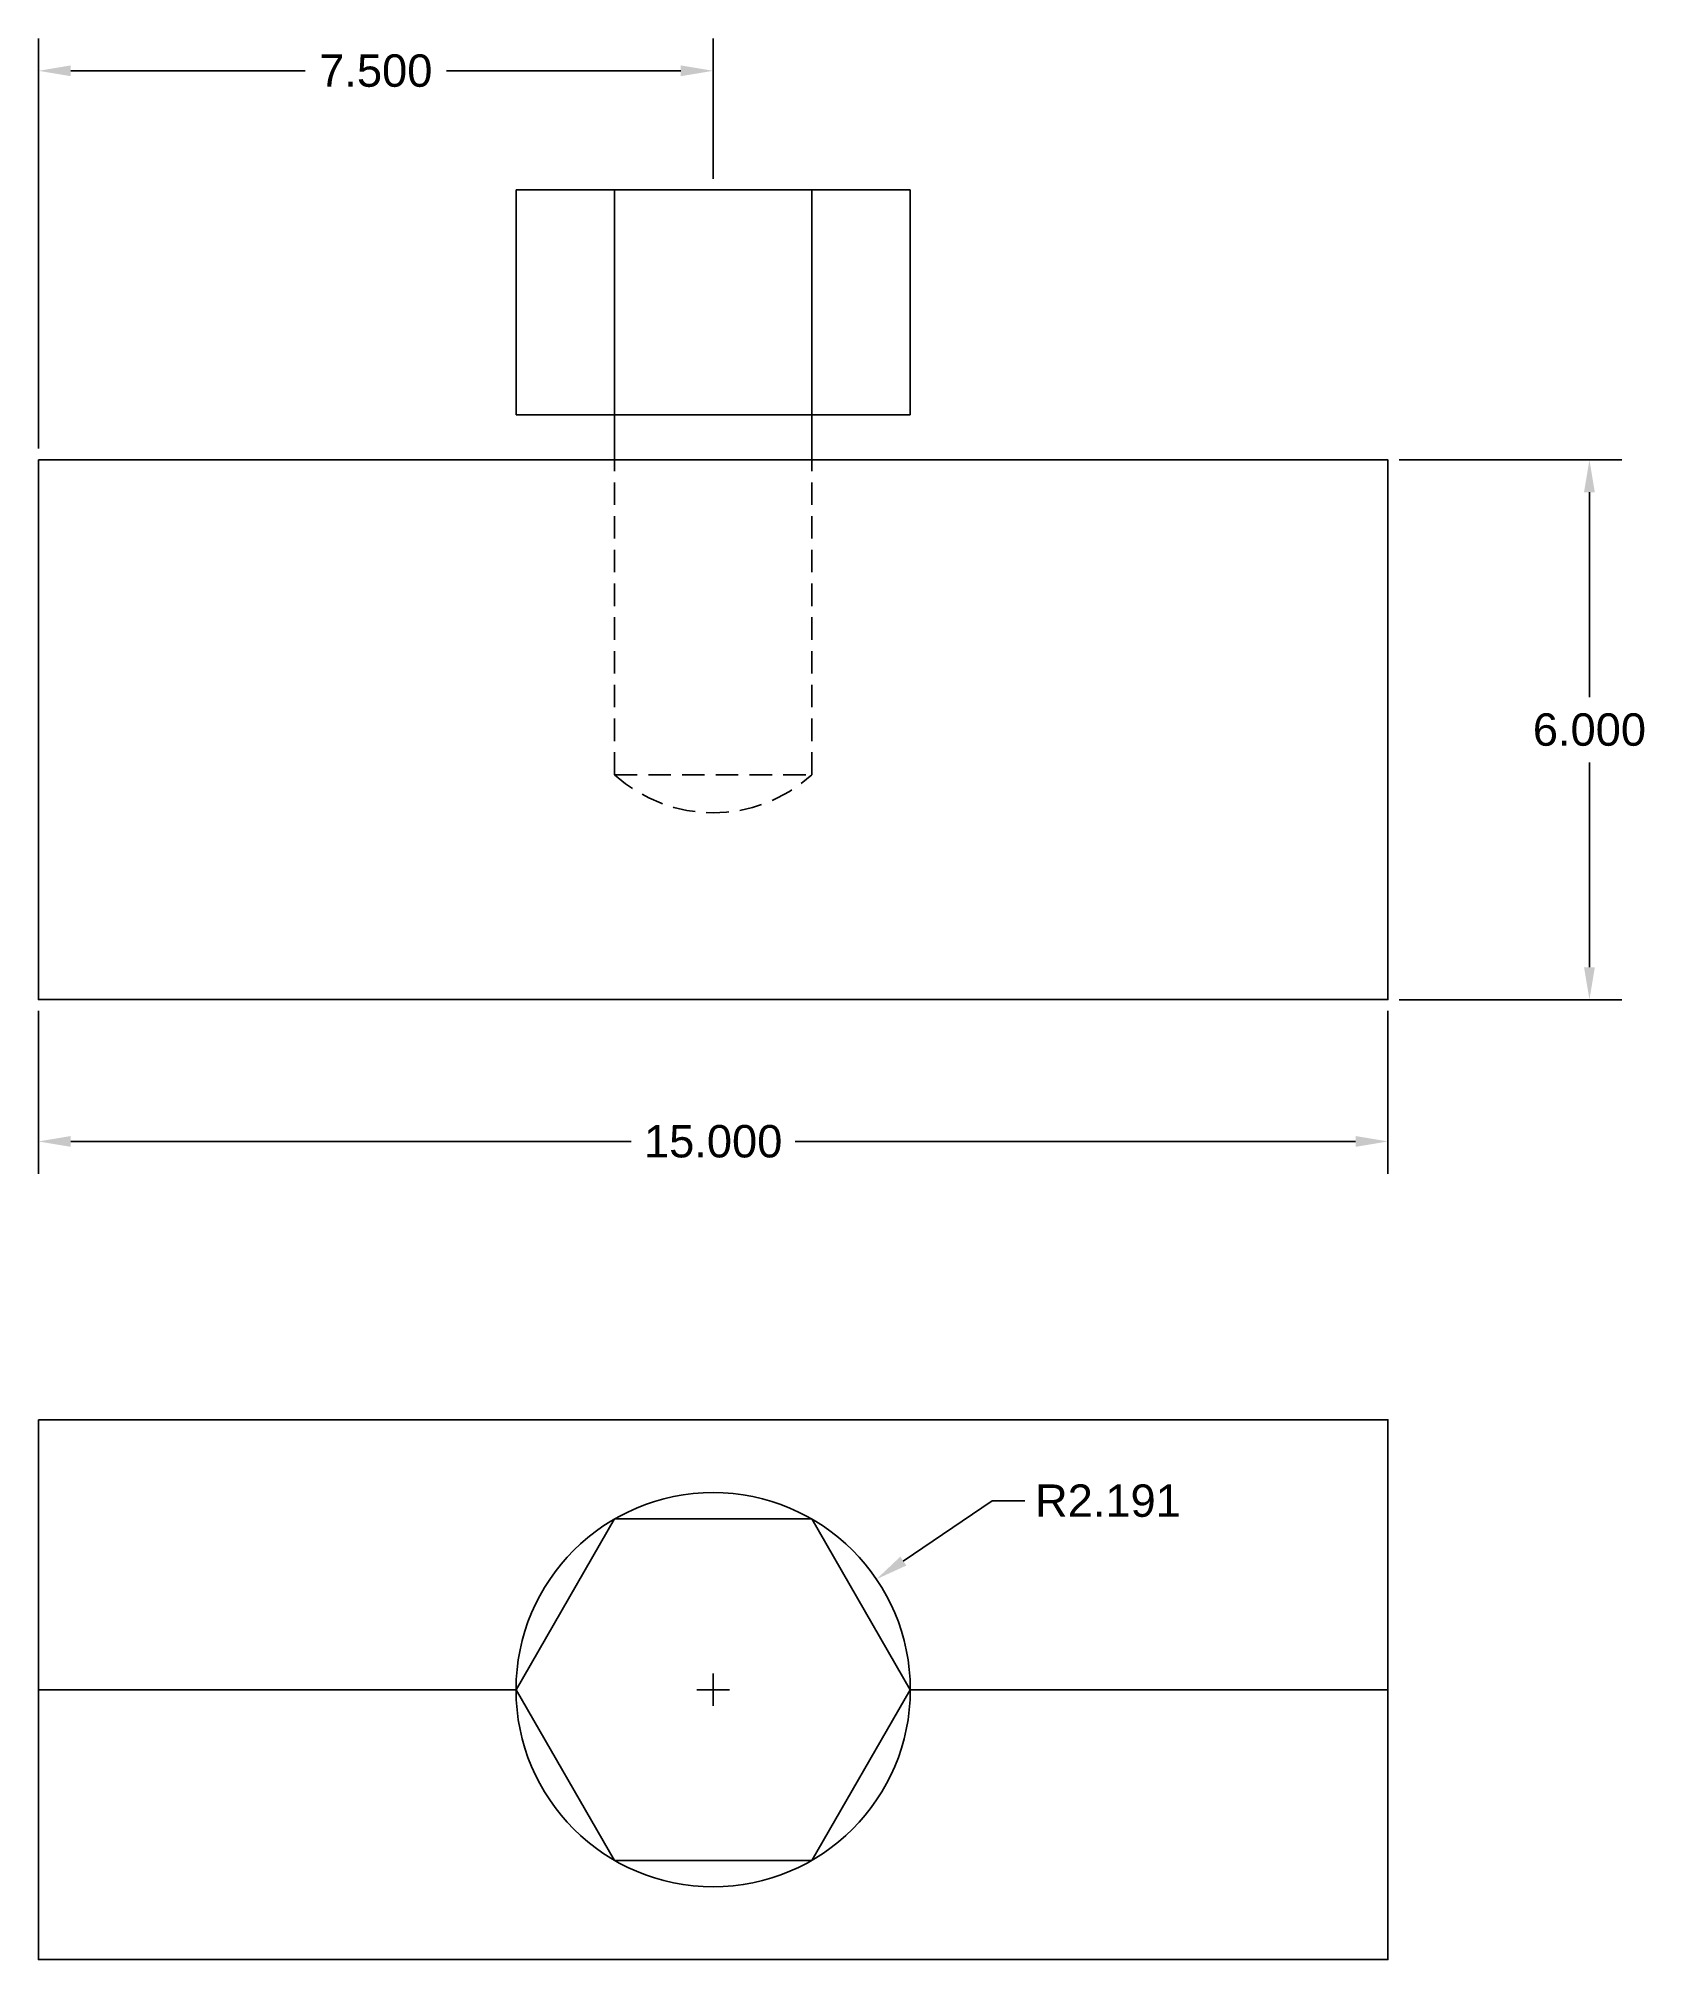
# Model space of a CAD drawing. Header units: inches. Extents: x 5 to 22.9, y 4.5 to 25.9.
import ezdxf

# ---------------------------------------------------------------- set-up
doc = ezdxf.new("R2010")
doc.units = ezdxf.units.IN
doc.header["$MEASUREMENT"] = 0
doc.linetypes.add('HIDDEN', pattern=[0.375, 0.25, -0.125])
for name, color, linetype in [('Dimensions', 1, 'Continuous'), ('Model-Hidden', 80, 'HIDDEN'), ('Model-Right Side', 7, 'Continuous'), ('Model-Top', 7, 'Continuous')]:
    doc.layers.add(name, color=color, linetype=linetype)
doc.styles.get("Standard").update_dxf_attribs({"font": 'arial.ttf'})
doc.dimstyles.get("Standard").update_dxf_attribs({"dimscale": 0, "dimtxt": 0.18, "dimasz": 0.18, "dimexe": 0.18, "dimexo": 0.0625, "dimgap": 0.09, "dimtad": 0, "dimtih": 1, "dimtoh": 1, "dimdec": 3, "dimzin": 0, "dimdsep": 46, "dimtxsty": 'Standard', "dimcen": 0.09, "dimadec": 0, "dimazin": 0, "dimtfac": 1, "dimtdec": 3, "dimtofl": 0, "dimtmove": 0, "dimatfit": 3, "dimfxl": 1, "dimtolj": 1, "dimtzin": 0, "dimarcsym": 0})

# ---------------------------------------------------------------- blocks, each defined once
blk = doc.blocks.new('*D1')
at = {"layer": 'Defpoints', "color": 0, "transparency": 16777216}
for p in [(20, 21.17), (20, 15.17), (22.24, 15.17)]:
    blk.add_point(p, dxfattribs=at)
at = {"layer": 'Dimensions', "color": 0, "lineweight": -2, "transparency": 16777216}
for p, q in [((20.125, 21.17), (22.6, 21.17)), ((22.24, 20.81), (22.24, 18.534)), ((22.24, 15.53), (22.24, 17.806)), ((20.125, 15.17), (22.6, 15.17))]:
    blk.add_line(p, q, dxfattribs=at)
at = {"layer": 'Dimensions', "color": 0, "transparency": 16777216}
for points in [[(22.18, 20.81), (22.3, 20.81), (22.24, 21.17)], [(22.18, 15.53), (22.3, 15.53), (22.24, 15.17)]]:
    blk.add_solid(points, dxfattribs=at)
at = {"layer": 'Dimensions', "color": 0, "transparency": 16777216, "insert": (22.24, 18.17), "char_height": 0.36, "attachment_point": 5}
blk.add_mtext('\\A1;6.000', dxfattribs=at)
blk = doc.blocks.new('*D2')
at = {"layer": 'Defpoints', "color": 0, "transparency": 16777216}
for p in [(5, 15.17), (20, 15.17), (5, 13.594)]:
    blk.add_point(p, dxfattribs=at)
at = {"layer": 'Dimensions', "color": 0, "lineweight": -2, "transparency": 16777216}
for p, q in [((5, 15.045), (5, 13.234)), ((20, 15.045), (20, 13.234)), ((5.36, 13.594), (11.59, 13.594)), ((19.64, 13.594), (13.41, 13.594))]:
    blk.add_line(p, q, dxfattribs=at)
at = {"layer": 'Dimensions', "color": 0, "transparency": 16777216}
for points in [[(5.36, 13.654), (5.36, 13.534), (5, 13.594)], [(19.64, 13.654), (19.64, 13.534), (20, 13.594)]]:
    blk.add_solid(points, dxfattribs=at)
at = {"layer": 'Dimensions', "color": 0, "transparency": 16777216, "insert": (12.5, 13.594), "char_height": 0.36, "attachment_point": 5}
blk.add_mtext('\\A1;15.000', dxfattribs=at)
blk = doc.blocks.new('*D3')
at = {"layer": 'Defpoints', "color": 0, "transparency": 16777216}
for p in [(14.315, 8.728), (12.5, 7.5)]:
    blk.add_point(p, dxfattribs=at)
at = {"layer": 'Dimensions', "color": 0, "lineweight": -2, "transparency": 16777216}
for p, q in [((15.603, 9.599), (14.613, 8.929)), ((15.963, 9.599), (15.603, 9.599)), ((12.32, 7.5), (12.68, 7.5)), ((12.5, 7.32), (12.5, 7.68))]:
    blk.add_line(p, q, dxfattribs=at)
at = {"layer": 'Dimensions', "color": 0, "transparency": 16777216}
blk.add_solid([(14.58, 8.979), (14.647, 8.88), (14.315, 8.728)], dxfattribs=at)
at = {"layer": 'Dimensions', "color": 0, "transparency": 16777216, "insert": (16.888, 9.599), "char_height": 0.36, "attachment_point": 5}
blk.add_mtext('\\A1;R2.191', dxfattribs=at)
blk = doc.blocks.new('*D0')
at = {"layer": 'Defpoints', "color": 0, "transparency": 16777216}
for p in [(12.5, 25.495), (12.5, 24.17), (5, 21.17)]:
    blk.add_point(p, dxfattribs=at)
at = {"layer": 'Dimensions', "color": 0, "lineweight": -2, "transparency": 16777216}
for p, q in [((5, 21.295), (5, 25.855)), ((12.5, 24.295), (12.5, 25.855)), ((5.36, 25.495), (7.965, 25.495)), ((12.14, 25.495), (9.535, 25.495))]:
    blk.add_line(p, q, dxfattribs=at)
at = {"layer": 'Dimensions', "color": 0, "transparency": 16777216}
for points in [[(5.36, 25.555), (5.36, 25.435), (5, 25.495)], [(12.14, 25.555), (12.14, 25.435), (12.5, 25.495)]]:
    blk.add_solid(points, dxfattribs=at)
at = {"layer": 'Dimensions', "color": 0, "transparency": 16777216, "insert": (8.75, 25.495), "char_height": 0.36, "attachment_point": 5}
blk.add_mtext('\\A1;7.500', dxfattribs=at)

msp = doc.modelspace()

# ---------------------------------------------------------------- linework, layer by layer
at = {"layer": 'Model-Hidden'}
for p, q in [((11.4044, 17.6703), (11.4044, 21.1703)), ((13.5956, 17.6703), (13.5956, 21.1703)), ((11.4044, 17.6703), (13.5956, 17.6703))]:
    msp.add_line(p, q, dxfattribs=at)
msp.add_arc((12.5, 18.8772), 1.6301, 227.76886, 312.23114, dxfattribs=at)
at = {"layer": 'Model-Right Side'}
for p, q in [((10.3088, 24.1703), (14.6912, 24.1703)), ((10.3088, 21.6703), (10.3088, 24.1703)), ((11.4044, 21.1703), (11.4044, 24.1703)), ((13.5956, 21.1703), (13.5956, 24.1703)), ((14.6912, 21.6703), (14.6912, 24.1703)), ((10.3088, 21.6703), (14.6912, 21.6703))]:
    msp.add_line(p, q, dxfattribs=at)
msp.add_lwpolyline([(5, 21.1703), (20, 21.1703), (20, 15.1703), (5, 15.1703)], close=True, dxfattribs=at)
at = {"layer": 'Model-Top'}
for p, q in [((10.3088, 7.5), (5, 7.5)), ((14.6912, 7.5), (20, 7.5))]:
    msp.add_line(p, q, dxfattribs=at)
for points in [[(5, 10.5), (20, 10.5), (20, 4.5), (5, 4.5)], [(10.3088, 7.5), (11.4044, 5.6023), (13.5956, 5.6023), (14.6912, 7.5), (13.5956, 9.3977), (11.4044, 9.3977)]]:
    msp.add_lwpolyline(points, close=True, dxfattribs=at)
msp.add_circle((12.5, 7.5), 2.1912, dxfattribs=at)

# ---------------------------------------------------------------- dimensions: what is measured, and where the dimension line sits
at = {"layer": 'Dimensions'}
for base, p1, p2, picture, middle in [((12.5, 25.495), (5, 21.1703), (12.5, 24.1703), '*D0', (8.75, 25.495)), ((5, 13.5944), (20, 15.1703), (5, 15.1703), '*D2', (12.5, 13.5944))]:
    dim = msp.add_linear_dim(base=base, p1=p1, p2=p2, dimstyle='Standard', override={"dimscale": 0}, dxfattribs=at)
    dim.commit()
    dim.dimension.update_dxf_attribs({"geometry": picture, "text_midpoint": middle})
dim = msp.add_linear_dim(base=(22.2395, 15.1703), p1=(20, 21.1703), p2=(20, 15.1703), angle=90, dimstyle='Standard', override={"dimscale": 0}, dxfattribs=at)
dim.commit()
dim.dimension.update_dxf_attribs({"geometry": '*D1', "text_midpoint": (22.2395, 18.1703)})
dim = msp.add_radius_dim(center=(12.5, 7.5), mpoint=(14.315, 8.7277), dimstyle='Standard', override={"dimscale": 0}, dxfattribs=at)
dim.commit()
dim.dimension.update_dxf_attribs({"geometry": '*D3', "text_midpoint": (16.8879, 9.599), "dimtype": 164})

doc.saveas('drawing.dxf')
